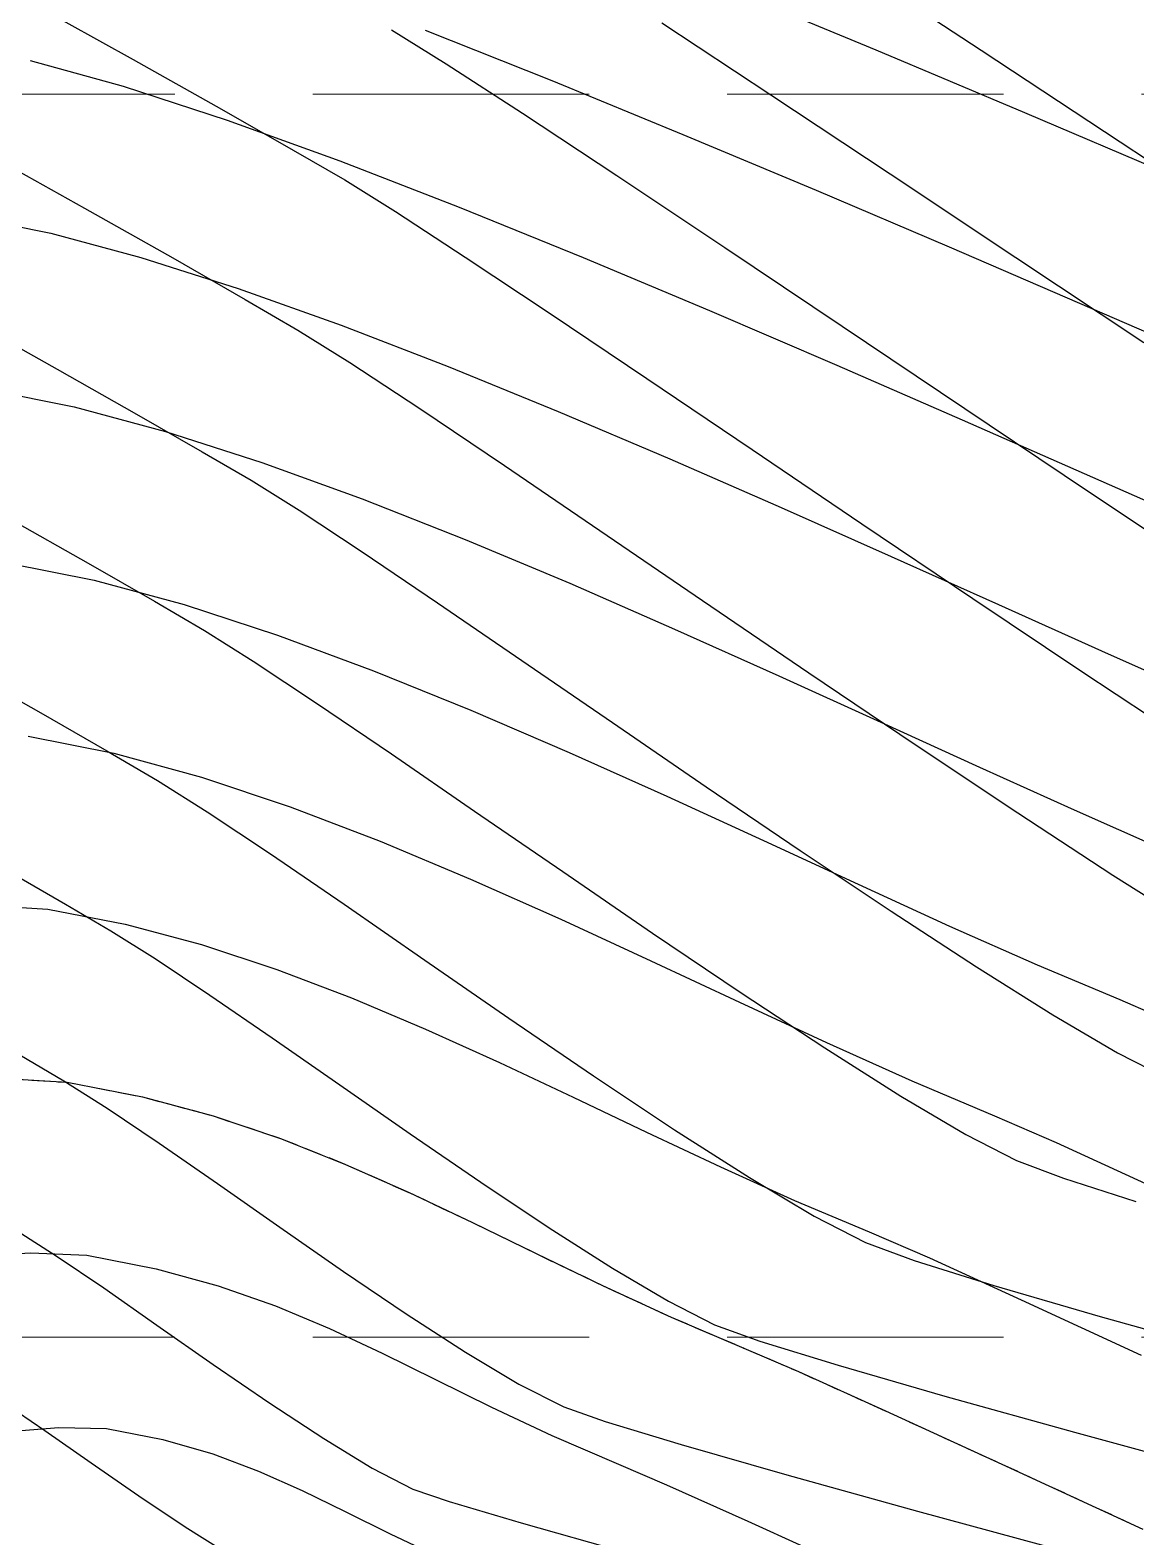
# Model space of a CAD drawing. Header units: inches. Extents: x 2547543 to 2548696, y 7125653 to 7126375.
# Drawn here: x 2547923.49 to 2547939.5, y 7125849.49 to 7125871.3 of the extents above; entities that cross this region are included whole.
import ezdxf

# ---------------------------------------------------------------- set-up
doc = ezdxf.new("R2010")
doc.units = ezdxf.units.IN
doc.header["$MEASUREMENT"] = 0
doc.linetypes.add('DASHED2', pattern=[0.375, 0.25, -0.125])
doc.linetypes.add('HIDDEN', pattern=[0.375, 0.25, -0.125])
for name, color, linetype in [('CONT-MJR', 6, 'Continuous'), ('CONT-MNR', 14, 'Continuous'), ('GRID', 254, 'HIDDEN'), ('V-100YR-LINE', 2, 'DASHED2'), ('V-TOPO-MAJR-E', 6, 'Continuous'), ('V-TOPO-MINR-E', 14, 'Continuous')]:
    doc.layers.add(name, color=color, linetype=linetype)

msp = doc.modelspace()

# ---------------------------------------------------------------- linework, layer by layer
at = {"layer": 'CONT-MJR', "color": 35, "extrusion": (-0.3835969425973509, -0.9235006148508861, 0), "elevation": -7558126.622343451}
msp.add_lwpolyline([(-380444.4583888464, 575.0000000000005), (-380442.1179884747, 575.0000000000005)], dxfattribs=at)
at = {"layer": 'CONT-MJR', "color": 35}
for points, elevation in [([(2547935.734217059, 7125871.016150663), (2547937.888932281, 7125870.108826555)], 575), ([(2547937.888932281, 7125870.108826555), (2547939.995321578, 7125869.213537711)], 575), ([(2547923.175308188, 7125863.587209193), (2547924.414469978, 7125863.33983847)], 570), ([(2547924.414469978, 7125863.33983847), (2547925.716985962, 7125862.986545331)], 570), ([(2547925.716985962, 7125862.986545331), (2547927.069406175, 7125862.543863399)], 570), ([(2547927.069406175, 7125862.543863399), (2547928.458280653, 7125862.028326302)], 570), ([(2547928.458280653, 7125862.028326302), (2547929.870159429, 7125861.456467667)], 570), ([(2547929.870159429, 7125861.456467667), (2547931.29159254, 7125860.84482112)], 570), ([(2547922.747712006, 7125850.977123196), (2547923.903560773, 7125851.068233025)], 565), ([(2547923.903560773, 7125851.068233025), (2547924.592258587, 7125851.057078805)], 565), ([(2547926.13188727, 7125850.68660596), (2547926.795237965, 7125850.438868356)], 565), ([(2547927.425757327, 7125850.158868415), (2547928.052053683, 7125849.853659977)], 565)]:
    msp.add_lwpolyline(points, dxfattribs=dict(at, elevation=elevation))
at = {"layer": 'CONT-MJR', "color": 35, "extrusion": (-0.408762637440876, -0.9126407322886586, 0), "elevation": -7544849.974374131}
msp.add_lwpolyline([(-587439.793185547, 570), (-587438.2399593648, 570)], dxfattribs=at)
at = {"layer": 'CONT-MJR', "color": 35, "extrusion": (-0.4165832807768358, -0.9090975581186036, 0), "elevation": -7539528.283501054}
msp.add_lwpolyline([(-652194.8204850862, 570.0000000000005), (-652193.2802852783, 570.0000000000005)], dxfattribs=at)
at = {"layer": 'CONT-MJR', "color": 35, "extrusion": (0.4189376126724053, 0.9080150200786031, 0), "elevation": 7537812.951992049}
msp.add_lwpolyline([(671728.1543470286, 570.0000000000005), (671726.6462262436, 570.0000000000005)], dxfattribs=at)
at = {"layer": 'CONT-MJR', "color": 35, "extrusion": (-0.4155773401156276, -0.9095578455394797, 0), "elevation": -7540245.150924308}
msp.add_lwpolyline([(-643850.7982692495, 570), (-643849.3413516865, 570)], dxfattribs=at)
at = {"layer": 'CONT-MJR', "color": 35, "extrusion": (-0.4056977583933792, -0.9140072914559202, 0), "elevation": -7546778.722299486}
msp.add_lwpolyline([(-562111.9346218053, 570), (-562110.547920276, 570)], dxfattribs=at)
at = {"layer": 'CONT-MJR', "color": 35, "extrusion": (-0.3877025260891742, -0.9217845470955093, 0), "elevation": -7556347.602325842}
msp.add_lwpolyline([(-414063.1162758232, 570.0000000000005), (-414061.8184564398, 570.0000000000005)], dxfattribs=at)
at = {"layer": 'CONT-MJR', "color": 35, "extrusion": (-0.398183235014417, -0.9173058984621508, 0), "elevation": -7551137.601246462}
msp.add_lwpolyline([(-500157.1790155224, 570.0000000000009), (-500156.1172010317, 570.0000000000009)], dxfattribs=at)
at = {"layer": 'CONT-MJR', "color": 35, "extrusion": (-0.1950555784431525, -0.9807921906898562, 0), "elevation": -7485965.973974483}
msp.add_lwpolyline([(1109047.542715601, 565.0000000000009), (1109048.373511707, 565.0000000000009)], dxfattribs=at)
at = {"layer": 'CONT-MJR', "color": 35, "extrusion": (-0.2763615627504756, -0.9610537376411973, 0), "elevation": -7552474.283816895}
msp.add_lwpolyline([(479381.9464448194, 565.0000000000009), (479382.7006069664, 565.0000000000009)], dxfattribs=at)
at = {"layer": 'CONT-MJR', "color": 35, "extrusion": (0.4058589804445399, 0.9139357132711899, 0), "elevation": 7546668.174873578}
msp.add_lwpolyline([(563449.1009508008, 565), (563448.4110561474, 565)], dxfattribs=at)
at = {"layer": 'CONT-MJR', "color": 35, "extrusion": (-0.4450347488739585, -0.8955133010149501, 0), "elevation": -7515209.845782575}
msp.add_lwpolyline([(-889547.3394939159, 565.0000000000005), (-889546.6128920065, 565.0000000000005)], dxfattribs=at)
at = {"layer": 'CONT-MJR', "color": 35, "extrusion": (-0.4292852473447147, -0.9031689633796032, 0), "elevation": -7529634.336847709}
msp.add_lwpolyline([(-757811.9529400845, 565), (-757811.1738219489, 565)], dxfattribs=at)
at = {"layer": 'CONT-MNR', "color": 35, "extrusion": (0.36972654836631, 0.9291406133805231, 0), "elevation": 7562973.504543922}
msp.add_lwpolyline([(267239.2950126901, 574), (267237.3176234076, 574)], dxfattribs=at)
at = {"layer": 'CONT-MNR', "color": 35, "extrusion": (-0.2683046982361595, -0.9633341003537679, 0), "elevation": -7548214.241404191}
msp.add_lwpolyline([(542596.948326685, 573.0000000000005), (542598.3478378227, 573.0000000000005)], dxfattribs=at)
at = {"layer": 'CONT-MNR', "color": 35, "extrusion": (-0.3107351696899109, -0.9504965304080717, 0), "elevation": -7564845.03257098}
msp.add_lwpolyline([(207535.140155755, 573), (207536.7230169973, 573)], dxfattribs=at)
at = {"layer": 'CONT-MNR', "color": 35, "extrusion": (-0.3796545914636428, -0.9251283106578106, 0), "elevation": -7559678.323859988}
msp.add_lwpolyline([(-348206.3384337081, 574.0000000000009), (-348204.286562732, 574.0000000000009)], dxfattribs=at)
at = {"layer": 'CONT-MNR', "color": 35, "extrusion": (-0.3397989118907109, -0.9404981124265422, 0), "elevation": -7567649.880145405}
msp.add_lwpolyline([(-25042.95808608318, 573), (-25041.22377444804, 573)], dxfattribs=at)
at = {"layer": 'CONT-MNR', "color": 35, "extrusion": (-0.3869727200042228, -0.9220911635909615, 0), "elevation": -7556682.110103502}
msp.add_lwpolyline([(-408090.7647336442, 574), (-408088.6742765182, 574)], dxfattribs=at)
at = {"layer": 'CONT-MNR', "color": 35, "extrusion": (-0.3605144454936992, -0.9327536301673506, 0), "elevation": -7565245.398435308}
msp.add_lwpolyline([(-192389.7939243726, 573), (-192387.9413077249, 573)], dxfattribs=at)
at = {"layer": 'CONT-MNR', "color": 35}
for points, elevation in [([(2547934.869842074, 7125868.98408004), (2547936.795159109, 7125868.163143793)], 574), ([(2547926.499662336, 7125867.562511051), (2547927.989748579, 7125867.030690903)], 572), ([(2547922.891918108, 7125866.09323527), (2547924.123697256, 7125865.847527682)], 571), ([(2547924.123697256, 7125865.847527682), (2547925.446295354, 7125865.491947091)], 571), ([(2547931.135558212, 7125865.782078224), (2547932.749973246, 7125865.096746589)], 572), ([(2547925.446295354, 7125865.491947091), (2547926.8425582, 7125865.042640098)], 571), ([(2547926.8425582, 7125865.042640098), (2547928.295331593, 7125864.515753305)], 571), ([(2547932.749973246, 7125865.096746589), (2547934.364522857, 7125864.391705357)], 572), ([(2547928.295331593, 7125864.515753305), (2547929.787461331, 7125863.92743331)], 571), ([(2547929.787461331, 7125863.92743331), (2547931.301793212, 7125863.293826715)], 571), ([(2547931.301793212, 7125863.293826715), (2547932.821173035, 7125862.631080119)], 571), ([(2547932.821173035, 7125862.631080119), (2547934.328446596, 7125861.955340122)], 571), ([(2547939.00243737, 7125862.31562855), (2547940.410983511, 7125861.689053405)], 572), ([(2547925.966813009, 7125860.486416173), (2547927.255518387, 7125860.055849889)], 569), ([(2547927.255518387, 7125860.055849889), (2547928.557784369, 7125859.558401683)], 569), ([(2547928.557784369, 7125859.558401683), (2547929.866457405, 7125859.010501519)], 569), ([(2547929.866457405, 7125859.010501519), (2547931.174383945, 7125858.428579363)], 569), ([(2547922.736814856, 7125858.639885251), (2547923.742088348, 7125858.575157039)], 568), ([(2547931.174383945, 7125858.428579363), (2547932.474410438, 7125857.829065178)], 569), ([(2547930.283948737, 7125856.354159261), (2547931.350178388, 7125855.853421349)], 568), ([(2547923.137475851, 7125856.121486407), (2547924.025478427, 7125856.06913096)], 567), ([(2547931.350178388, 7125855.853421349), (2547932.416143185, 7125855.346263673)], 568), ([(2547932.416143185, 7125855.346263673), (2547933.484323853, 7125854.844268637)], 568), ([(2547938.347480152, 7125855.1965847), (2547939.639980754, 7125854.604109582)], 569), ([(2547934.557201116, 7125854.359018644), (2547935.637255699, 7125853.9020961)], 568), ([(2547929.896044557, 7125854.036347697), (2547930.82420572, 7125853.584443432)], 567), ([(2547922.286584643, 7125853.529940671), (2547923.495686763, 7125853.59875208)], 566), ([(2547923.495686763, 7125853.59875208), (2547924.308868507, 7125853.563104883)], 566), ([(2547924.308868507, 7125853.563104883), (2547925.311458694, 7125853.368398537)], 566), ([(2547936.511020366, 7125853.524546642), (2547937.841365829, 7125852.919357767)], 568), ([(2547925.311458694, 7125853.368398537), (2547926.212781443, 7125853.12247143)], 566), ([(2547927.822116285, 7125852.504198411), (2547928.585374204, 7125852.145474237)], 566), ([(2547928.585374204, 7125852.145474237), (2547929.357856343, 7125851.76277278)], 566), ([(2547933.822066454, 7125852.220504751), (2547934.615104377, 7125851.878832507)], 567), ([(2547934.615104377, 7125851.878832507), (2547935.877379872, 7125851.309883456)], 567), ([(2547935.877379872, 7125851.309883456), (2547937.557514625, 7125850.540555854)], 567), ([(2547932.006877209, 7125850.538913403), (2547932.702457682, 7125850.239494589)], 566)]:
    msp.add_lwpolyline(points, dxfattribs=dict(at, elevation=elevation))
at = {"layer": 'CONT-MNR', "color": 35, "extrusion": (-0.3756061374301115, -0.9267793855739521, 0), "elevation": -7561126.28573499}
msp.add_lwpolyline([(-315151.3123480412, 573), (-315149.3752544872, 573)], dxfattribs=at)
at = {"layer": 'CONT-MNR', "color": 35, "extrusion": (-0.1967238819941166, -0.9804589304265453, 0), "elevation": -7487858.731762099}
msp.add_lwpolyline([(1096304.942140333, 572.0000000000009), (1096306.145525624, 572.0000000000009)], dxfattribs=at)
at = {"layer": 'CONT-MNR', "color": 35, "extrusion": (-0.2598139419856663, -0.9656586951660866, 0), "elevation": -7543142.868225562}
msp.add_lwpolyline([(609024.8115479192, 572.0000000000009), (609026.161848498, 572.0000000000009)], dxfattribs=at)
at = {"layer": 'CONT-MNR', "color": 35, "extrusion": (-0.3040643176028247, -0.9526515054104143, 0), "elevation": -7563201.993203375}
msp.add_lwpolyline([(260562.4805733468, 572), (260563.9578553857, 572)], dxfattribs=at)
at = {"layer": 'CONT-MNR', "color": 35, "extrusion": (-0.3866395924425346, -0.9222308960102512, 0), "elevation": -7556826.836964713}
msp.add_lwpolyline([(-405361.5592107121, 573), (-405359.571869758, 573)], dxfattribs=at)
at = {"layer": 'CONT-MNR', "color": 35, "extrusion": (-0.3957042771723147, -0.918377985922755, 0), "elevation": -7552469.93942826}
msp.add_lwpolyline([(-479767.4485253231, 574), (-479765.3890041569, 574)], dxfattribs=at)
at = {"layer": 'CONT-MNR', "color": 35, "extrusion": (-0.3975240147749472, -0.9175917707113592, 0), "elevation": -7551504.053961897}
msp.add_lwpolyline([(-494735.8259221055, 574), (-494733.8360419637, 574)], dxfattribs=at)
at = {"layer": 'CONT-MNR', "color": 35, "extrusion": (-0.3945344298288367, -0.9188811586269657, 0), "elevation": -7553072.572357087}
msp.add_lwpolyline([(-470152.0425178763, 573.0000000000009), (-470150.0394063182, 573.0000000000009)], dxfattribs=at)
at = {"layer": 'CONT-MNR', "color": 35, "extrusion": (-0.3598834748811839, -0.9329972585744528, 0), "elevation": -7565371.583298437}
msp.add_lwpolyline([(-187271.9590657656, 572.0000000000009), (-187270.2954131272, 572.0000000000009)], dxfattribs=at)
at = {"layer": 'CONT-MNR', "color": 35, "extrusion": (-0.3776140185578791, -0.9259630948307658, 0), "elevation": -7560423.248028685}
msp.add_lwpolyline([(-331538.3350247908, 572), (-331536.6139774933, 572)], dxfattribs=at)
at = {"layer": 'CONT-MNR', "color": 35, "extrusion": (-0.3998082812957591, -0.9165987880241447, 0), "elevation": -7550246.135864966}
msp.add_lwpolyline([(-513546.1329839583, 573.0000000000005), (-513544.1487340145, 573.0000000000005)], dxfattribs=at)
at = {"layer": 'CONT-MNR', "color": 35, "extrusion": (-0.4026879576279924, -0.9153373196704023, 0), "elevation": -7548594.315677102}
msp.add_lwpolyline([(-537278.477300303, 573), (-537276.5466392622, 573)], dxfattribs=at)
at = {"layer": 'CONT-MNR', "color": 35, "extrusion": (-0.4031382140762629, -0.915139104372336, 0), "elevation": -7548329.086098954}
msp.add_lwpolyline([(-540990.0536920782, 573), (-540988.2113967496, 573)], dxfattribs=at)
at = {"layer": 'CONT-MNR', "color": 35, "extrusion": (0.4064077367336187, 0.9136918252469253, 0), "elevation": 7546344.280950886}
msp.add_lwpolyline([(567979.6195734045, 572), (567977.8749698461, 572)], dxfattribs=at)
at = {"layer": 'CONT-MNR', "color": 35, "extrusion": (-0.4096238087395275, -0.9122545342796181, 0), "elevation": -7544296.686954647}
msp.add_lwpolyline([(-594557.2910161577, 572), (-594555.5887980023, 572)], dxfattribs=at)
at = {"layer": 'CONT-MNR', "color": 35, "extrusion": (0.4097665983909949, 0.9121904049281999, 0), "elevation": 7544203.529092317}
msp.add_lwpolyline([(595736.485870155, 572.0000000000009), (595734.8513119905, 572.0000000000009)], dxfattribs=at)
at = {"layer": 'CONT-MNR', "color": 35, "extrusion": (-0.4141921463764204, -0.9101894670232642, 0), "elevation": -7541218.883537843}
msp.add_lwpolyline([(-632373.0696453159, 571.0000000000005), (-632371.445793191, 571.0000000000005)], dxfattribs=at)
at = {"layer": 'CONT-MNR', "color": 35, "extrusion": (-0.4151509816175291, -0.9097525281426824, 0), "elevation": -7540548.36832909}
msp.add_lwpolyline([(-640317.2649334152, 571), (-640315.6913203825, 571)], dxfattribs=at)
at = {"layer": 'CONT-MNR', "color": 35, "extrusion": (-0.1957266955384137, -0.9806584831905617, 0), "elevation": -7486732.758355509}
msp.add_lwpolyline([(1103921.512006935, 569), (1103922.776589395, 569)], dxfattribs=at)
at = {"layer": 'CONT-MNR', "color": 35, "extrusion": (0.2641357663433224, 0.964485508931174, 0), "elevation": 7545787.555643857}
msp.add_lwpolyline([(-575241.737703997, 569.0000000000005), (-575243.0523854624, 569.0000000000005)], dxfattribs=at)
at = {"layer": 'CONT-MNR', "color": 35, "extrusion": (-0.4115982265183469, -0.9113654041749399, 0), "elevation": -7542989.301132655}
msp.add_lwpolyline([(-610889.7467300231, 571), (-610888.2456531073, 571)], dxfattribs=at)
at = {"layer": 'CONT-MNR', "color": 35, "extrusion": (0.4026389656086192, 0.9153588713579071, 0), "elevation": 7548618.542485598}
msp.add_lwpolyline([(536870.697395131, 571.0000000000009), (536869.2910543592, 571.0000000000009)], dxfattribs=at)
at = {"layer": 'CONT-MNR', "color": 35, "extrusion": (-0.1919062973763771, -0.9814132529303288, 0), "elevation": -7482374.655507886}
msp.add_lwpolyline([(1133068.993155247, 568), (1133070.134279008, 568)], dxfattribs=at)
at = {"layer": 'CONT-MNR', "color": 35, "extrusion": (-0.2579068395741414, -0.9661697894784738, 0), "elevation": -7541916.31646386}
msp.add_lwpolyline([(623920.4196354328, 568.0000000000009), (623921.5630832976, 568.0000000000009)], dxfattribs=at)
at = {"layer": 'CONT-MNR', "color": 35, "extrusion": (-0.3124697838588166, -0.9499276994462391, 0), "elevation": -7565199.830842053}
msp.add_lwpolyline([(193730.123758282, 568), (193731.2734208396, 568)], dxfattribs=at)
at = {"layer": 'CONT-MNR', "color": 35, "extrusion": (-0.4234771680488922, -0.9059067767388045, 0), "elevation": -7534354.126070553}
msp.add_lwpolyline([(-709448.7981302622, 569.0000000000005), (-709447.37969193, 569.0000000000005)], dxfattribs=at)
at = {"layer": 'CONT-MNR', "color": 35, "extrusion": (0.3558659985190634, 0.9345369928997086, 0), "elevation": 7566098.23564286}
msp.add_lwpolyline([(154718.3747197748, 568), (154717.2170250393, 568)], dxfattribs=at)
at = {"layer": 'CONT-MNR', "color": 35, "extrusion": (0.3886804084561825, 0.9213726391001283, 0), "elevation": 7555899.68765299}
msp.add_lwpolyline([(422089.8467950528, 568.0000000000009), (422088.6809241711, 568.0000000000009)], dxfattribs=at)
at = {"layer": 'CONT-MNR', "color": 35, "extrusion": (-0.4205936216523211, -0.9072491418708447, 0), "elevation": -7536572.543139262}
msp.add_lwpolyline([(-685479.3823211845, 569), (-685477.9904590249, 569)], dxfattribs=at)
at = {"layer": 'CONT-MNR', "color": 35, "extrusion": (-0.4115674156760828, -0.9113793185900757, 0), "elevation": -7543003.190712042}
msp.add_lwpolyline([(-610640.49108032, 568.0000000000009), (-610639.3181601022, 568.0000000000009)], dxfattribs=at)
at = {"layer": 'CONT-MNR', "color": 35, "extrusion": (0.4095514893998637, 0.9122870039249454, 0), "elevation": 7544336.99043866}
msp.add_lwpolyline([(593957.1938307816, 569), (593955.8418384274, 569)], dxfattribs=at)
at = {"layer": 'CONT-MNR', "color": 35, "extrusion": (-0.1906923312475499, -0.9816498534627176, 0), "elevation": -7480965.13831895}
msp.add_lwpolyline([(1142323.140287952, 567.0000000000009), (1142324.24986837, 567.0000000000009)], dxfattribs=at)
at = {"layer": 'CONT-MNR', "color": 35, "extrusion": (-0.3891214558702406, -0.9211864591826263, 0), "elevation": -7555698.804745478}
msp.add_lwpolyline([(-425699.1183016435, 569), (-425697.8190089827, 569)], dxfattribs=at)
at = {"layer": 'CONT-MNR', "color": 35, "extrusion": (-0.2590126219370394, -0.9658739367419025, 0), "elevation": -7542623.21423704}
msp.add_lwpolyline([(615287.8518493187, 567.0000000000009), (615288.912994893, 567.0000000000009)], dxfattribs=at)
at = {"layer": 'CONT-MNR', "color": 35, "extrusion": (-0.3193907055434962, -0.9476231198173818, 0), "elevation": -7566409.426048447}
msp.add_lwpolyline([(138541.6753439535, 567.0000000000009), (138542.7048921478, 567.0000000000009)], dxfattribs=at)
at = {"layer": 'CONT-MNR', "color": 35, "extrusion": (-0.3969634154026917, -0.917834433235009, 0), "elevation": -7551793.574323276}
msp.add_lwpolyline([(-490119.2425838518, 569.0000000000009), (-490118.2674240912, 569.0000000000009)], dxfattribs=at)
at = {"layer": 'CONT-MNR', "color": 35, "extrusion": (-0.3688404147131038, -0.9294927371820964, 0), "elevation": -7563209.198526915}
msp.add_lwpolyline([(-260023.6585225421, 567), (-260022.6458283309, 567)], dxfattribs=at)
at = {"layer": 'CONT-MNR', "color": 35, "extrusion": (-0.4054622015850327, -0.9141118110416353, 0), "elevation": -7546916.629176579}
msp.add_lwpolyline([(-560173.6777854464, 567), (-560172.669224388, 567)], dxfattribs=at)
at = {"layer": 'CONT-MNR', "color": 35, "extrusion": (-0.412097902811502, -0.9111395713601521, 0), "elevation": -7542646.373774656}
msp.add_lwpolyline([(-615026.8143012733, 568.0000000000005), (-615025.6367898397, 568.0000000000005)], dxfattribs=at)
at = {"layer": 'CONT-MNR', "color": 35, "extrusion": (-0.4284294477132186, -0.903575236674925, 0), "elevation": -7530353.445578213}
msp.add_lwpolyline([(-750680.3659057491, 567.0000000000009), (-750679.3504278762, 567.0000000000009)], dxfattribs=at)
at = {"layer": 'CONT-MNR', "color": 35, "extrusion": (-0.3966502814814355, -0.9179698002661624, 0), "elevation": -7551958.070947065}
msp.add_lwpolyline([(-487543.9880393515, 568), (-487543.0361946765, 568)], dxfattribs=at)
at = {"layer": 'CONT-MNR', "color": 35, "extrusion": (-0.4340123777733556, -0.9009069074768593, 0), "elevation": -7525564.231309379}
msp.add_lwpolyline([(-797260.1785489419, 567.0000000000009), (-797259.1199056115, 567.0000000000009)], dxfattribs=at)
at = {"layer": 'CONT-MNR', "color": 35, "extrusion": (-0.3310101435081082, -0.9436271959278948, 0), "elevation": -7567538.221892606}
msp.add_lwpolyline([(45562.80291116424, 566), (45563.6800353392, 566)], dxfattribs=at)
at = {"layer": 'CONT-MNR', "color": 35, "extrusion": (-0.4181810480743727, -0.9083636997543546, 0), "elevation": -7538363.089835128}
msp.add_lwpolyline([(-665447.9916921752, 567), (-665446.8970926907, 567)], dxfattribs=at)
at = {"layer": 'CONT-MNR', "color": 35, "extrusion": (0.3868716814105866, 0.922133559807117, 0), "elevation": 7556708.857011884}
msp.add_lwpolyline([(407261.6347043514, 566.0000000000009), (407260.7870433945, 566.0000000000009)], dxfattribs=at)
at = {"layer": 'CONT-MNR', "color": 35, "extrusion": (-0.4206110048811191, -0.9072410829393119, 0), "elevation": -7536557.215255915}
msp.add_lwpolyline([(-685618.2705833404, 568.0000000000009), (-685616.3592315423, 568.0000000000009)], dxfattribs=at)
at = {"layer": 'CONT-MNR', "color": 35, "extrusion": (0.3915541475502167, 0.9201550682011284, 0), "elevation": 7554543.091663311}
msp.add_lwpolyline([(445663.9128772602, 567), (445662.7719530375, 567)], dxfattribs=at)
at = {"layer": 'CONT-MNR', "color": 35, "extrusion": (-0.4429576128442205, -0.8965425551658716, 0), "elevation": -7517254.053181294}
msp.add_lwpolyline([(-872123.1894449475, 566.0000000000009), (-872122.2867222973, 566.0000000000009)], dxfattribs=at)
at = {"layer": 'CONT-MNR', "color": 35, "extrusion": (0.4249688654830154, 0.9052079669170389, 0), "elevation": 7533168.417246986}
msp.add_lwpolyline([(721858.2828096179, 566.0000000000009), (721857.317507335, 566.0000000000009)], dxfattribs=at)
at = {"layer": 'CONT-MNR', "color": 35, "extrusion": (-0.3937699575955776, -0.9192090189370299, 0), "elevation": -7553445.161270948}
msp.add_lwpolyline([(-463864.8349668346, 566), (-463863.7841804987, 566)], dxfattribs=at)
at = {"layer": 'CONT-MNR', "color": 35, "extrusion": (-0.4184053967854107, -0.9082603833377536, 0), "elevation": -7538198.568309158}
msp.add_lwpolyline([(-667303.5801459132, 567.0000000000009), (-667301.3268100503, 567.0000000000009)], dxfattribs=at)
at = {"layer": 'CONT-MNR', "color": 35, "extrusion": (0.4084682487893079, 0.9127725290185918, 0), "elevation": 7545029.953517115}
msp.add_lwpolyline([(585000.5918697515, 566), (584999.3011440905, 566)], dxfattribs=at)
at = {"layer": 'CONT-MNR', "color": 35, "extrusion": (-0.4127157100120281, -0.9108598919204136, 0), "elevation": -7542223.039357264}
msp.add_lwpolyline([(-620139.3443396413, 566), (-620137.5760148321, 566)], dxfattribs=at)
at = {"layer": 'GRID', "color": 252, "linetype": 'HIDDEN', "lineweight": 0, "ltscale": 16}
for p, q in [((2547561.583313602, 7125870.376313471), (2548677.583313586, 7125870.376313471)), ((2547561.583313602, 7125852.376313472), (2548677.583313586, 7125852.376313472))]:
    msp.add_line(p, q, dxfattribs=at)
at = {"layer": 'V-100YR-LINE', "color": 5}
for p, q in [((2547923.137475851, 7125856.121486407, 567), (2547924.025478427, 7125856.06913096, 567)), ((2547924.025478427, 7125856.06913096, 567), (2547925.114697882, 7125855.857542483, 567)), ((2547925.114697882, 7125855.857542483, 567), (2547926.139630736, 7125855.582692386, 567)), ((2547926.139630736, 7125855.582692386, 567), (2547927.115254408, 7125855.253864261, 567)), ((2547927.115254408, 7125855.253864261, 567), (2547928.056546322, 7125854.880341709, 567)), ((2547928.056546322, 7125854.880341709, 567), (2547928.978483898, 7125854.471408322, 567)), ((2547928.978483898, 7125854.471408322, 567), (2547929.896044557, 7125854.036347697, 567)), ((2547929.896044557, 7125854.036347697, 567), (2547930.82420572, 7125853.584443432, 567)), ((2547930.82420572, 7125853.584443432, 567), (2547931.77794481, 7125853.124979123, 567)), ((2547931.77794481, 7125853.124979123, 567), (2547932.772239247, 7125852.667238363, 567)), ((2547932.772239247, 7125852.667238363, 567), (2547933.822066454, 7125852.220504751, 567)), ((2547933.822066454, 7125852.220504751, 567), (2547934.615104377, 7125851.878832507, 567)), ((2547934.615104377, 7125851.878832507, 567), (2547935.877379872, 7125851.309883456, 567)), ((2547935.877379872, 7125851.309883456, 567), (2547937.557514625, 7125850.540555854, 567)), ((2547937.557514625, 7125850.540555854, 567), (2547939.60413032, 7125849.597747969, 567))]:
    msp.add_line(p, q, dxfattribs=at)
at = {"layer": 'V-TOPO-MAJR-E', "color": 35}
for points, elevation in [([(2547928.721603032, 7125871.307143431), (2547929.510531885, 7125870.81739298)], 575), ([(2547930.617908004, 7125870.099421014), (2547931.983228444, 7125869.197140818)], 575), ([(2547938.813894533, 7125864.623203363), (2547940.561392417, 7125863.45808124)], 575), ([(2547924.600155801, 7125860.865783356), (2547925.332721341, 7125860.437304452)], 570), ([(2547926.050208746, 7125859.986661226), (2547926.966908184, 7125859.375298807)], 570), ([(2547928.033761754, 7125858.645292081), (2547929.201711557, 7125857.838715931)], 570), ([(2547930.421699694, 7125856.997645245), (2547931.644668263, 7125856.164154904)], 570), ([(2547932.821559367, 7125855.380319795), (2547933.903315104, 7125854.6882148)], 570), ([(2547933.903315104, 7125854.6882148), (2547934.840877574, 7125854.129914805)], 570), ([(2547935.585188879, 7125853.747494696), (2547936.287982319, 7125853.489087216)], 570), ([(2547936.287982319, 7125853.489087216), (2547937.445039473, 7125853.126768646)], 570), ([(2547937.445039473, 7125853.126768646), (2547938.982232215, 7125852.678919348)], 570), ([(2547938.982232215, 7125852.678919348), (2547940.825432416, 7125852.163919686)], 570)]:
    msp.add_lwpolyline(points, dxfattribs=dict(at, elevation=elevation))
at = {"layer": 'V-TOPO-MAJR-E', "color": 35, "extrusion": (-0.5440172001143552, -0.8390740646568322, 0), "elevation": -7365250.86937773}
msp.add_lwpolyline([(-1738694.719593639, 575.0000000000009), (-1738693.399833959, 575.0000000000009)], dxfattribs=at)
at = {"layer": 'V-TOPO-MAJR-E', "color": 35, "extrusion": (0.5550074710229391, 0.8318453624975747, 0), "elevation": 7341742.531755986}
msp.add_lwpolyline([(1835425.237737558, 575), (1835423.359068892, 575)], dxfattribs=at)
at = {"layer": 'V-TOPO-MAJR-E', "color": 35, "extrusion": (-0.5567365160362985, -0.8306891426470941, 0), "elevation": -7337908.95333595}
msp.add_lwpolyline([(-1850690.277210807, 575), (-1850688.231078068, 575)], dxfattribs=at)
at = {"layer": 'V-TOPO-MAJR-E', "color": 35, "extrusion": (-0.5571689171226144, -0.8303991797878977, 0), "elevation": -7336944.446530038}
msp.add_lwpolyline([(-1854508.270305319, 575), (-1854506.131411421, 575)], dxfattribs=at)
at = {"layer": 'V-TOPO-MAJR-E', "color": 35, "extrusion": (0.5565181441346266, 0.830835456181879, 0), "elevation": 7338395.164986649}
msp.add_lwpolyline([(1848757.205641435, 575), (1848755.048694148, 575)], dxfattribs=at)
at = {"layer": 'V-TOPO-MAJR-E', "color": 35, "extrusion": (0.4933934370248476, 0.8698062521624041, 0), "elevation": 7455247.615312018}
msp.add_lwpolyline([(1299654.638923652, 570), (1299653.342003259, 570)], dxfattribs=at)
at = {"layer": 'V-TOPO-MAJR-E', "color": 35, "extrusion": (0.4984727996735919, 0.8669053396914632, 0), "elevation": 7447517.943242904}
msp.add_lwpolyline([(1343239.479791581, 570.0000000000009), (1343238.374845215, 570.0000000000009)], dxfattribs=at)
at = {"layer": 'V-TOPO-MAJR-E', "color": 35, "extrusion": (-0.531876379106731, -0.8468220104297673, 0), "elevation": -7389516.761762239}
msp.add_lwpolyline([(-1632437.594733379, 570), (-1632436.747462764, 570)], dxfattribs=at)
at = {"layer": 'V-TOPO-MAJR-E', "color": 35, "extrusion": (0.5647125175409803, 0.8252876907676063, 0), "elevation": 7319730.280568328}
msp.add_lwpolyline([(1921289.224703819, 570.0000000000009), (1921287.931998764, 570.0000000000009)], dxfattribs=at)
at = {"layer": 'V-TOPO-MAJR-E', "color": 35, "extrusion": (-0.5675955463508677, -0.8233075341345176, 0), "elevation": -7312965.713095137}
msp.add_lwpolyline([(-1946875.86497411, 570), (-1946874.38316071, 570)], dxfattribs=at)
at = {"layer": 'V-TOPO-MAJR-E', "color": 35, "extrusion": (0.5543285540440399, 0.8322979359408769, 0), "elevation": 7343226.641629711}
msp.add_lwpolyline([(1829427.295025957, 570), (1829425.880999738, 570)], dxfattribs=at)
at = {"layer": 'V-TOPO-MAJR-E', "color": 35, "extrusion": (0.4569996642830018, 0.8894668666371017, 0), "elevation": 7502616.51194439}
msp.add_lwpolyline([(990209.3257898297, 570), (990208.4889837238, 570)], dxfattribs=at)
at = {"layer": 'V-TOPO-MINR-E', "color": 35, "extrusion": (0.5489136545427306, 0.8358790581516826, 0), "elevation": 7354963.904169563}
msp.add_lwpolyline([(1781722.79307279, 577.0000000000009), (1781720.503506623, 577.0000000000009)], dxfattribs=at)
at = {"layer": 'V-TOPO-MINR-E', "color": 35, "extrusion": (-0.4862916436548502, -0.8737965651749063, 0), "elevation": -7465596.121917157}
msp.add_lwpolyline([(-1238885.039286442, 574.0000000000009), (-1238883.364884619, 574.0000000000009)], dxfattribs=at)
at = {"layer": 'V-TOPO-MINR-E', "color": 35}
for points, elevation in [([(2547932.636307992, 7125871.406953461), (2547934.212575347, 7125870.367991288)], 576), ([(2547939.275215248, 7125869.685893209), (2547941.324942898, 7125868.333146514)], 577), ([(2547935.940393952, 7125869.223217926), (2547937.761507212, 7125868.013419535)], 576), ([(2547926.602377555, 7125867.404078563), (2547927.366050356, 7125866.959207839)], 573), ([(2547931.019446684, 7125867.199613477), (2547932.420699836, 7125866.257684087)], 574), ([(2547928.11707811, 7125866.490176974), (2547929.131413772, 7125865.823302361)], 573), ([(2547932.420699836, 7125866.257684087), (2547933.941892403, 7125865.23046507)], 574), ([(2547930.356261905, 7125864.999696876), (2547931.738827072, 7125864.060473394)], 573), ([(2547927.382779317, 7125864.351418553), (2547928.29684214, 7125863.748730991)], 572), ([(2547923.185409867, 7125864.231655086), (2547924.329918171, 7125863.583152084)], 571), ([(2547925.28888151, 7125863.03279273), (2547926.010497679, 7125862.611272248)], 571), ([(2547929.387021887, 7125863.012148262), (2547930.609877959, 7125862.176641267)], 572), ([(2547938.716603602, 7125862.017558521), (2547940.209050839, 7125861.029669257)], 574), ([(2547928.721118599, 7125860.822384231), (2547929.924466027, 7125859.996034296)], 571), ([(2547933.279856688, 7125860.348738094), (2547934.640098147, 7125859.42628372)], 572), ([(2547939.169568134, 7125859.0690367), (2547940.389731335, 7125858.299475634)], 573), ([(2547923.999834732, 7125858.647581578), (2547924.654945003, 7125858.263336656)], 569), ([(2547924.654945003, 7125858.263336656), (2547925.297309345, 7125857.860372132)], 569), ([(2547932.501842225, 7125858.228912291), (2547933.782861213, 7125857.365026474)], 571), ([(2547925.297309345, 7125857.860372132), (2547926.088908122, 7125857.331648695)], 569), ([(2547937.193882261, 7125857.739223912), (2547938.300543719, 7125857.044560283)], 572), ([(2547939.235797314, 7125856.495768707), (2547939.956202447, 7125856.127820089)], 572), ([(2547923.977168665, 7125856.08936886), (2547924.602691444, 7125855.695511481)], 568), ([(2547936.09703652, 7125855.868820843), (2547937.037183057, 7125855.313387282)], 571), ([(2547924.602691444, 7125855.695511481), (2547925.356103656, 7125855.188137088)], 568), ([(2547926.201730088, 7125854.601878175), (2547927.103895526, 7125853.971367231)], 568), ([(2547930.015238266, 7125854.622964434), (2547931.003702231, 7125853.963295392)], 569), ([(2547938.454558764, 7125854.679099192), (2547939.500983754, 7125854.342019231)], 571), ([(2547927.103895526, 7125853.971367231), (2547928.026924755, 7125853.33123675)], 568), ([(2547928.026924755, 7125853.33123675), (2547928.935142562, 7125852.716119225)], 568), ([(2547931.921677834, 7125853.377007018), (2547932.732544611, 7125852.897289244)], 569), ([(2547933.399682095, 7125852.557332), (2547934.053440112, 7125852.321427934)], 569), ([(2547934.053440112, 7125852.321427934), (2547935.18874381, 7125851.971297688)], 569), ([(2547926.957981464, 7125851.423472901), (2547927.739008403, 7125850.9091849)], 567), ([(2547936.732769687, 7125851.525286851), (2547938.612694242, 7125851.001741014)], 569), ([(2547923.702607652, 7125851.024640971), (2547924.369111864, 7125850.559301251)], 566), ([(2547932.914306934, 7125850.821810609), (2547934.44675053, 7125850.383397522)], 568), ([(2547934.44675053, 7125850.383397522), (2547936.33994109, 7125849.858535619)], 568), ([(2547925.06064893, 7125850.079914883), (2547925.732989298, 7125849.62941867)], 566), ([(2547929.553740253, 7125849.99826883), (2547930.599803824, 7125849.688689277)], 567)]:
    msp.add_lwpolyline(points, dxfattribs=dict(at, elevation=elevation))
at = {"layer": 'V-TOPO-MINR-E', "color": 35, "extrusion": (-0.4897994668619066, -0.8718351233242395, 0), "elevation": -7460556.810933327}
msp.add_lwpolyline([(-1268877.266802692, 574.0000000000005), (-1268875.801230365, 574.0000000000005)], dxfattribs=at)
at = {"layer": 'V-TOPO-MINR-E', "color": 35, "extrusion": (0.5501257334090112, 0.835081838768631, 0), "elevation": 7352371.322580764}
msp.add_lwpolyline([(1792388.886136345, 577), (1792386.472111481, 577)], dxfattribs=at)
at = {"layer": 'V-TOPO-MINR-E', "color": 35, "extrusion": (-0.5523244828989278, -0.8336292134938843, 0), "elevation": -7347620.156749118}
msp.add_lwpolyline([(-1811760.272542235, 576), (-1811758.199895815, 576)], dxfattribs=at)
at = {"layer": 'V-TOPO-MINR-E', "color": 35, "extrusion": (0.4944745572526285, 0.8691921031796235, 0), "elevation": 7453634.778121354}
msp.add_lwpolyline([(1308924.108759356, 574.0000000000009), (1308922.913363908, 574.0000000000009)], dxfattribs=at)
at = {"layer": 'V-TOPO-MINR-E', "color": 35, "extrusion": (-0.4877883543832497, -0.8729619243289372, 0), "elevation": -7463459.86403647}
msp.add_lwpolyline([(-1251676.567504683, 573.0000000000005), (-1251674.903196533, 573.0000000000005)], dxfattribs=at)
at = {"layer": 'V-TOPO-MINR-E', "color": 35, "extrusion": (-0.5023931985776368, -0.8646392739304243, 0), "elevation": -7441368.033115957}
msp.add_lwpolyline([(-1376950.396517301, 574), (-1376949.532620481, 574)], dxfattribs=at)
at = {"layer": 'V-TOPO-MINR-E', "color": 35, "extrusion": (0.5279731952474159, 0.8492610347238557, 0), "elevation": 7396960.703907203}
msp.add_lwpolyline([(1598411.888255487, 574), (1598411.021227459, 574)], dxfattribs=at)
at = {"layer": 'V-TOPO-MINR-E', "color": 35, "extrusion": (-0.4915607500365717, -0.8708432861448052, 0), "elevation": -7457974.504910078}
msp.add_lwpolyline([(-1283954.629060783, 573), (-1283953.159704905, 573)], dxfattribs=at)
at = {"layer": 'V-TOPO-MINR-E', "color": 35, "extrusion": (-0.5458454417307526, -0.837885883483998, 0), "elevation": -7361440.081190077}
msp.add_lwpolyline([(-1754749.377824944, 574.0000000000009), (-1754748.17381441, 574.0000000000009)], dxfattribs=at)
at = {"layer": 'V-TOPO-MINR-E', "color": 35, "extrusion": (-0.4961683376257111, -0.8682263418819647, 0), "elevation": -7451066.295673065}
msp.add_lwpolyline([(-1323453.999838997, 573.0000000000005), (-1323452.790656893, 573.0000000000005)], dxfattribs=at)
at = {"layer": 'V-TOPO-MINR-E', "color": 35, "extrusion": (-0.5538951360883898, -0.8325864388864523, 0), "elevation": -7344186.994464214}
msp.add_lwpolyline([(-1825611.846148972, 574), (-1825610.368268257, 574)], dxfattribs=at)
at = {"layer": 'V-TOPO-MINR-E', "color": 35, "extrusion": (-0.553644652961157, -0.8327530235595186, 0), "elevation": -7344740.251397468}
msp.add_lwpolyline([(-1823395.848600066, 576), (-1823393.619666313, 576)], dxfattribs=at)
at = {"layer": 'V-TOPO-MINR-E', "color": 35, "extrusion": (-0.4887615522816735, -0.8724174144360077, 0), "elevation": -7462057.165791544}
msp.add_lwpolyline([(-1259997.844658274, 572.0000000000005), (-1259996.358221351, 572.0000000000005)], dxfattribs=at)
at = {"layer": 'V-TOPO-MINR-E', "color": 35, "extrusion": (-0.5297053403952949, -0.8481817330953931, 0), "elevation": -7393680.920004294}
msp.add_lwpolyline([(-1613504.334101003, 573), (-1613503.448644826, 573)], dxfattribs=at)
at = {"layer": 'V-TOPO-MINR-E', "color": 35, "extrusion": (-0.4926392139714742, -0.8702336495778409, 0), "elevation": -7456375.935986737}
msp.add_lwpolyline([(-1293192.12397458, 572.0000000000005), (-1293190.803930772, 572.0000000000005)], dxfattribs=at)
at = {"layer": 'V-TOPO-MINR-E', "color": 35, "extrusion": (0.5579979191758252, 0.8298423477959229, 0), "elevation": 7335084.378424313}
msp.add_lwpolyline([(1861838.809298814, 573.0000000000009), (1861837.333297818, 573.0000000000009)], dxfattribs=at)
at = {"layer": 'V-TOPO-MINR-E', "color": 35, "extrusion": (-0.4972246198075384, -0.8676218516480834, 0), "elevation": -7449447.884877286}
msp.add_lwpolyline([(-1332520.455614311, 572.0000000000005), (-1332519.357657571, 572.0000000000005)], dxfattribs=at)
at = {"layer": 'V-TOPO-MINR-E', "color": 35, "extrusion": (0.5040206121107199, 0.8636916246945637, 0), "elevation": 7438757.302754865}
msp.add_lwpolyline([(1390960.610062696, 572.0000000000005), (1390959.789876885, 572.0000000000005)], dxfattribs=at)
at = {"layer": 'V-TOPO-MINR-E', "color": 35, "extrusion": (-0.5598377955652313, -0.8286022222132055, 0), "elevation": -7330937.486430046}
msp.add_lwpolyline([(-1878104.955813996, 574), (-1878103.036579845, 574)], dxfattribs=at)
at = {"layer": 'V-TOPO-MINR-E', "color": 35, "extrusion": (-0.5297843675211997, -0.8481323740608906, 0), "elevation": -7393528.346580175}
msp.add_lwpolyline([(-1614192.657231042, 572), (-1614191.838366769, 572)], dxfattribs=at)
at = {"layer": 'V-TOPO-MINR-E', "color": 35, "extrusion": (-0.5587289482499413, -0.829350325488279, 0), "elevation": -7333443.097268499}
msp.add_lwpolyline([(-1868295.422325043, 574), (-1868293.482830416, 574)], dxfattribs=at)
at = {"layer": 'V-TOPO-MINR-E', "color": 35, "extrusion": (-0.5631597389709803, -0.8263480552419407, 0), "elevation": -7323336.481244357}
msp.add_lwpolyline([(-1907521.306969919, 573), (-1907519.506896989, 573)], dxfattribs=at)
at = {"layer": 'V-TOPO-MINR-E', "color": 35, "extrusion": (0.5598442570134211, 0.8285978565559354, 0), "elevation": 7330918.452577202}
msp.add_lwpolyline([(1878165.970565561, 572), (1878164.654873349, 572)], dxfattribs=at)
at = {"layer": 'V-TOPO-MINR-E', "color": 35, "extrusion": (0.497760962820593, 0.867314259015679, 0), "elevation": 7448620.361122448}
msp.add_lwpolyline([(1337125.615846984, 571.0000000000009), (1337124.510177004, 571.0000000000009)], dxfattribs=at)
at = {"layer": 'V-TOPO-MINR-E', "color": 35, "extrusion": (-0.5623776148840085, -0.8268805344651512, 0), "elevation": -7325138.055315902}
msp.add_lwpolyline([(-1900589.476262529, 573.0000000000009), (-1900587.614309247, 573.0000000000009)], dxfattribs=at)
at = {"layer": 'V-TOPO-MINR-E', "color": 35, "extrusion": (0.5562285408849099, 0.8310293678956502, 0), "elevation": 7339036.842763875}
msp.add_lwpolyline([(1846197.827811556, 574.0000000000005), (1846195.931477831, 574.0000000000005)], dxfattribs=at)
at = {"layer": 'V-TOPO-MINR-E', "color": 35, "extrusion": (-0.5307472774426614, -0.8475301336750233, 0), "elevation": -7391688.084678407}
msp.add_lwpolyline([(-1622588.108092032, 571.0000000000009), (-1622587.273747826, 571.0000000000009)], dxfattribs=at)
at = {"layer": 'V-TOPO-MINR-E', "color": 35, "extrusion": (-0.5524476009677654, -0.8335476280243145, 0), "elevation": -7347341.510732751}
msp.add_lwpolyline([(-1812847.187925258, 571.0000000000009), (-1812846.085358464, 571.0000000000009)], dxfattribs=at)
at = {"layer": 'V-TOPO-MINR-E', "color": 35, "extrusion": (0.5654172945624112, 0.8248049969597199, 0), "elevation": 7318090.763109932}
msp.add_lwpolyline([(1927539.814407153, 572), (1927538.223616837, 572)], dxfattribs=at)
at = {"layer": 'V-TOPO-MINR-E', "color": 35, "extrusion": (-0.5596996961513663, -0.828695511106503, 0), "elevation": -7331248.166155488}
msp.add_lwpolyline([(-1876880.692890386, 573.0000000000005), (-1876878.835822706, 573.0000000000005)], dxfattribs=at)
at = {"layer": 'V-TOPO-MINR-E', "color": 35, "extrusion": (0.5620636637228913, 0.8270939716394993, 0), "elevation": 7325854.680832787}
msp.add_lwpolyline([(1897812.266757831, 571.0000000000009), (1897810.955604364, 571.0000000000009)], dxfattribs=at)
at = {"layer": 'V-TOPO-MINR-E', "color": 35, "extrusion": (0.5644198261975474, 0.8254878919736682, 0), "elevation": 7320415.496758217}
msp.add_lwpolyline([(1918690.432415049, 572), (1918688.787464298, 572)], dxfattribs=at)
at = {"layer": 'V-TOPO-MINR-E', "color": 35, "extrusion": (-0.5547961274727786, -0.8319863321841342, 0), "elevation": -7342204.118940061}
msp.add_lwpolyline([(-1833551.884713654, 573), (-1833550.099252909, 573)], dxfattribs=at)
at = {"layer": 'V-TOPO-MINR-E', "color": 35, "extrusion": (-0.5666304905127757, -0.8239720184698333, 0), "elevation": -7315244.027158182}
msp.add_lwpolyline([(-1938306.582096317, 571), (-1938305.03381214, 571)], dxfattribs=at)
at = {"layer": 'V-TOPO-MINR-E', "color": 35, "extrusion": (0.5467489023638945, 0.8372966247178336, 0), "elevation": 7359540.690970745}
msp.add_lwpolyline([(1762676.404958269, 573), (1762674.75772986, 573)], dxfattribs=at)
at = {"layer": 'V-TOPO-MINR-E', "color": 35, "extrusion": (-0.5555979355088158, -0.8314511014234943, 0), "elevation": -7340430.894422516}
msp.add_lwpolyline([(-1840629.72310459, 572), (-1840628.13653457, 572)], dxfattribs=at)
at = {"layer": 'V-TOPO-MINR-E', "color": 35, "extrusion": (-0.5003041123024141, -0.8658497532558945, 0), "elevation": -7444659.806696224}
msp.add_lwpolyline([(-1358977.972975607, 569), (-1358977.018499108, 569)], dxfattribs=at)
at = {"layer": 'V-TOPO-MINR-E', "color": 35, "extrusion": (0.5643493915231133, 0.8255360466312128, 0), "elevation": 7320576.988207374}
msp.add_lwpolyline([(1918065.207625546, 571.0000000000009), (1918063.630912616, 571.0000000000009)], dxfattribs=at)
at = {"layer": 'V-TOPO-MINR-E', "color": 35, "extrusion": (-0.5464448728450177, -0.837495075174411, 0), "elevation": -7360177.978921573}
msp.add_lwpolyline([(-1760005.048684013, 572), (-1760003.574491795, 572)], dxfattribs=at)
at = {"layer": 'V-TOPO-MINR-E', "color": 35, "extrusion": (0.5663097902242273, 0.824192466294246, 0), "elevation": 7315993.417548871}
msp.add_lwpolyline([(1935461.283501108, 569.0000000000009), (1935460.186411794, 569.0000000000009)], dxfattribs=at)
at = {"layer": 'V-TOPO-MINR-E', "color": 35, "extrusion": (-0.5500453421179107, -0.835134792482262, 0), "elevation": -7352530.521087263}
msp.add_lwpolyline([(-1791676.501221077, 571.0000000000009), (-1791675.047683588, 571.0000000000009)], dxfattribs=at)
at = {"layer": 'V-TOPO-MINR-E', "color": 35, "extrusion": (-0.5060897106876051, -0.8624808431125507, 0), "elevation": -7435400.549063903}
msp.add_lwpolyline([(-1408774.95643104, 572), (-1408773.872054961, 572)], dxfattribs=at)
at = {"layer": 'V-TOPO-MINR-E', "color": 35, "extrusion": (0.5703803669946601, 0.8213806894169333, 0), "elevation": 7306328.630850605}
msp.add_lwpolyline([(1971630.735410741, 569.0000000000005), (1971629.542046613, 569.0000000000005)], dxfattribs=at)
at = {"layer": 'V-TOPO-MINR-E', "color": 35, "extrusion": (-0.5066163807081937, -0.8621715854736403, 0), "elevation": -7434530.666060958}
msp.add_lwpolyline([(-1413328.506587917, 568), (-1413327.766381685, 568)], dxfattribs=at)
at = {"layer": 'V-TOPO-MINR-E', "color": 35, "extrusion": (0.5349714649377718, 0.8448701271215207, 0), "elevation": 7383495.860139756}
msp.add_lwpolyline([(1659455.761179184, 571), (1659454.45887775, 571)], dxfattribs=at)
at = {"layer": 'V-TOPO-MINR-E', "color": 35, "extrusion": (0.569753647170229, 0.8218155398483424, 0), "elevation": 7307830.475447161}
msp.add_lwpolyline([(1966055.659228369, 569.0000000000005), (1966054.418585866, 569.0000000000005)], dxfattribs=at)
at = {"layer": 'V-TOPO-MINR-E', "color": 35, "extrusion": (-0.5697520032002777, -0.8218166795881372, 0), "elevation": -7307832.225585566}
msp.add_lwpolyline([(-1966042.71196467, 568.0000000000009), (-1966041.682992573, 568.0000000000009)], dxfattribs=at)
at = {"layer": 'V-TOPO-MINR-E', "color": 35, "extrusion": (-0.5648870734486292, -0.825168221789135, 0), "elevation": -7319321.517619316}
msp.add_lwpolyline([(-1922833.522806947, 569), (-1922832.283869441, 569)], dxfattribs=at)
at = {"layer": 'V-TOPO-MINR-E', "color": 35, "extrusion": (-0.4559030821579262, -0.8900294262994359, 0), "elevation": -7503833.264862965}
msp.add_lwpolyline([(-980960.4609335763, 571.0000000000005), (-980959.6367893573, 571.0000000000005)], dxfattribs=at)
at = {"layer": 'V-TOPO-MINR-E', "color": 35, "extrusion": (-0.3536518194669178, -0.9353771381575127, 0), "elevation": -7566444.627006556}
msp.add_lwpolyline([(-136788.8238031147, 571), (-136788.0926936273, 571)], dxfattribs=at)
at = {"layer": 'V-TOPO-MINR-E', "color": 35, "extrusion": (-0.5349997101468045, -0.8448522416037227, 0), "elevation": -7383431.880418437}
msp.add_lwpolyline([(-1659711.06836208, 567), (-1659710.399840179, 567)], dxfattribs=at)
at = {"layer": 'V-TOPO-MINR-E', "color": 35, "extrusion": (-0.5382614600630613, -0.8427779070495272, 0), "elevation": -7376965.351319372}
msp.add_lwpolyline([(-1688232.599872763, 569), (-1688231.510646768, 569)], dxfattribs=at)
at = {"layer": 'V-TOPO-MINR-E', "color": 35, "extrusion": (-0.5614041389314941, -0.8275417770666251, 0), "elevation": -7327356.519331533}
msp.add_lwpolyline([(-1891970.238330071, 567.0000000000009), (-1891969.406380672, 567.0000000000009)], dxfattribs=at)
at = {"layer": 'V-TOPO-MINR-E', "color": 35, "extrusion": (0.5713710062479946, 0.820691886897363, 0), "elevation": 7303940.034246949}
msp.add_lwpolyline([(1980444.841997713, 567), (1980443.901412461, 567)], dxfattribs=at)
at = {"layer": 'V-TOPO-MINR-E', "color": 35, "extrusion": (-0.4540262489975729, -0.8909883081282234, 0), "elevation": -7505879.958181707}
msp.add_lwpolyline([(-965145.9872702784, 569), (-965145.2385090678, 569)], dxfattribs=at)
at = {"layer": 'V-TOPO-MINR-E', "color": 35, "extrusion": (-0.5721963174821786, -0.8201166833200224, 0), "elevation": -7301944.049760967}
msp.add_lwpolyline([(-1987790.52333931, 567), (-1987789.529364128, 567)], dxfattribs=at)
at = {"layer": 'V-TOPO-MINR-E', "color": 35, "extrusion": (-0.5435751284241384, -0.8393605183463668, 0), "elevation": -7366150.227597395}
msp.add_lwpolyline([(-1734805.353585036, 568.0000000000009), (-1734804.331698549, 568.0000000000009)], dxfattribs=at)
at = {"layer": 'V-TOPO-MINR-E', "color": 35, "extrusion": (-0.513065632664409, -0.8583493790867852, 0), "elevation": -7423725.988720965}
msp.add_lwpolyline([(-1469015.891405585, 568), (-1469014.992506674, 568)], dxfattribs=at)
at = {"layer": 'V-TOPO-MINR-E', "color": 35, "extrusion": (0.5655149903460063, 0.8247380163991208, 0), "elevation": 7317851.457195108}
msp.add_lwpolyline([(1928404.565778838, 567), (1928403.573696874, 567)], dxfattribs=at)
at = {"layer": 'V-TOPO-MINR-E', "color": 35, "extrusion": (-0.2775160588272477, -0.9607209985698197, 0), "elevation": -7553048.553253273}
msp.add_lwpolyline([(470316.4839602269, 569), (470318.0911134789, 569)], dxfattribs=at)
at = {"layer": 'V-TOPO-MINR-E', "color": 35, "extrusion": (-0.4553265259787221, -0.8903245221491701, 0), "elevation": -7504460.881564215}
msp.add_lwpolyline([(-976104.2366944845, 568), (-976103.5069243386, 568)], dxfattribs=at)
at = {"layer": 'V-TOPO-MINR-E', "color": 35, "extrusion": (0.5644175920110045, 0.8254894195739273, 0), "elevation": 7320407.587154726}
msp.add_lwpolyline([(1918672.341473022, 566.0000000000009), (1918671.617972763, 566.0000000000009)], dxfattribs=at)
at = {"layer": 'V-TOPO-MINR-E', "color": 35, "extrusion": (-0.3328067506878603, -0.9429950512577405, 0), "elevation": -7567611.283604721}
msp.add_lwpolyline([(31155.08652018197, 568.0000000000009), (31155.72179780994, 568.0000000000009)], dxfattribs=at)
at = {"layer": 'V-TOPO-MINR-E', "color": 35, "extrusion": (-0.290227927904402, -0.956957548621838, 0), "elevation": -7558618.02444352}
msp.add_lwpolyline([(370141.5665658102, 568.0000000000009), (370142.7171580857, 568.0000000000009)], dxfattribs=at)
at = {"layer": 'V-TOPO-MINR-E', "color": 35, "extrusion": (-0.2623967862334327, -0.9649600647562396, 0), "elevation": -7544732.547574365}
msp.add_lwpolyline([(588858.6066652294, 569), (588860.8274822459, 569)], dxfattribs=at)
at = {"layer": 'V-TOPO-MINR-E', "color": 35, "extrusion": (0.5201264912062452, 0.8540892419094622, 0), "elevation": 7411357.315723088}
msp.add_lwpolyline([(1530186.159203398, 567.0000000000009), (1530185.335362899, 567.0000000000009)], dxfattribs=at)
at = {"layer": 'V-TOPO-MINR-E', "color": 35, "extrusion": (-0.569715948638832, -0.8218416744522973, 0), "elevation": -7307914.104561542}
msp.add_lwpolyline([(-1965720.281362155, 566), (-1965719.439914117, 566)], dxfattribs=at)
at = {"layer": 'V-TOPO-MINR-E', "color": 35, "extrusion": (-0.4600917969138629, -0.8878713523999818, 0), "elevation": -7499119.478867602}
msp.add_lwpolyline([(-1016312.680010572, 567), (-1016312.019974841, 567)], dxfattribs=at)
at = {"layer": 'V-TOPO-MINR-E', "color": 35, "extrusion": (-0.322247569353495, -0.9466554304739209, 0), "elevation": -7566788.703180501}
msp.add_lwpolyline([(115722.9523336524, 567), (115723.5069934675, 567)], dxfattribs=at)
at = {"layer": 'V-TOPO-MINR-E', "color": 35, "extrusion": (-0.2714562783571084, -0.9624507722166927, 0), "elevation": -7549931.293714015}
msp.add_lwpolyline([(517901.1367119814, 567), (517902.6939032509, 567)], dxfattribs=at)
at = {"layer": 'V-TOPO-MINR-E', "color": 35, "extrusion": (-0.2622256386159857, -0.9650065877767046, 0), "elevation": -7544626.290888503}
msp.add_lwpolyline([(590194.8234426822, 568.0000000000009), (590197.0859234587, 568.0000000000009)], dxfattribs=at)
at = {"layer": 'V-TOPO-MINR-E', "color": 35, "extrusion": (-0.5280901021588346, -0.8491883442451809, 0), "elevation": -7396722.80877362}
msp.add_lwpolyline([(-1599421.824311328, 566.0000000000009), (-1599421.107257067, 566.0000000000009)], dxfattribs=at)

doc.saveas('drawing.dxf')
